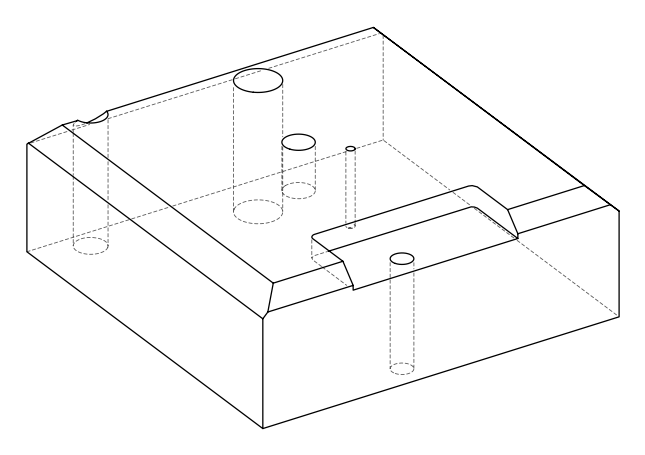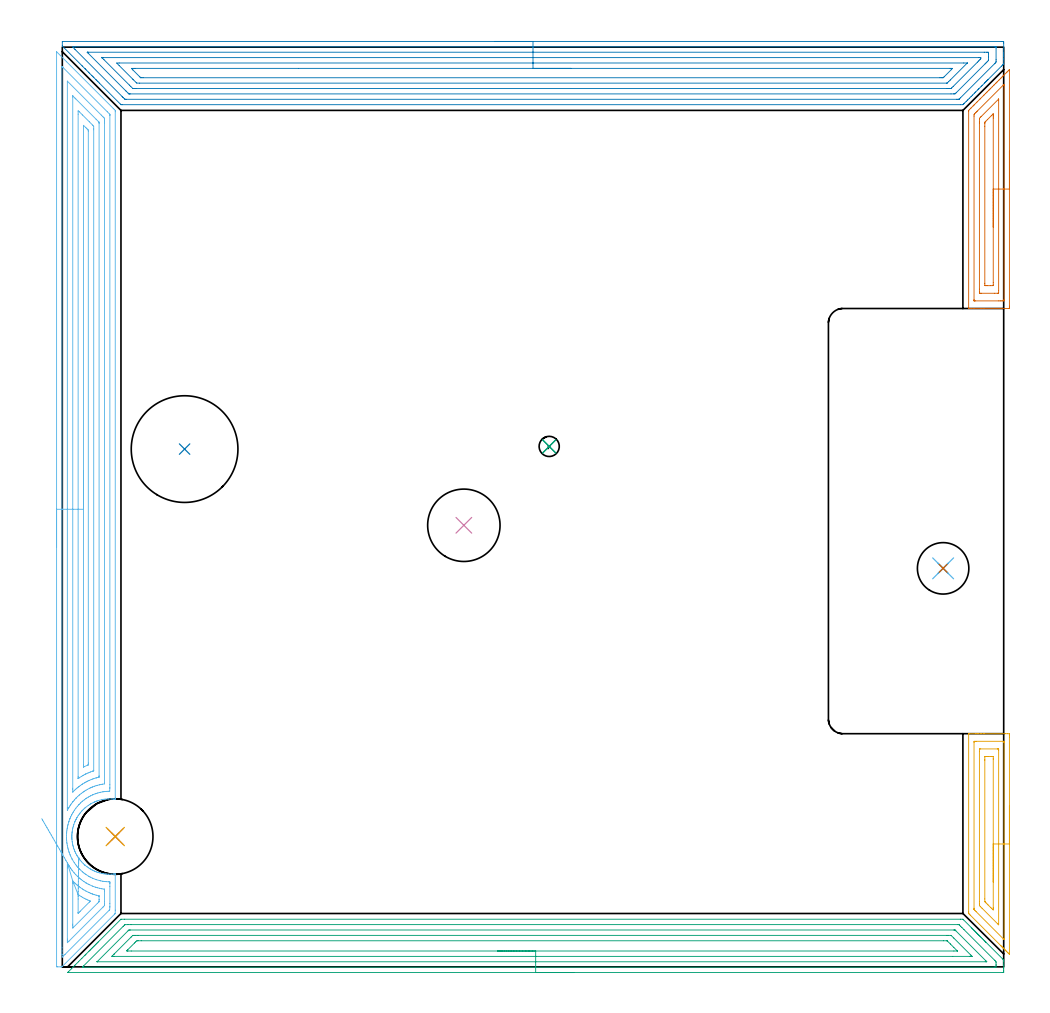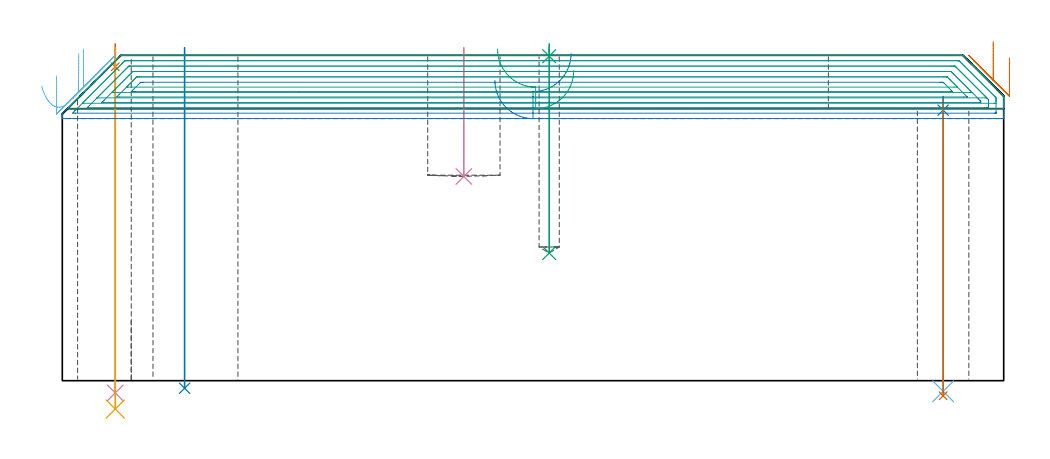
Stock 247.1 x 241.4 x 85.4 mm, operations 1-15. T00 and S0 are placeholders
(PLAN: 16 operations, 9 tool changes, 88.4 min)
(1 SPOT_DRILL | STEP1HOLE | NXT0321_9005460120000 | 0.05 min | 183 mm3)
(2 SPOT_DRILL_1 | STEP1HOLE_1 | NXT0321_9005460120000 | 0.03 min | 1469 mm3)
(3 SPOT_DRILL_2 | STEP1POCKET | NXT0321_9005460120000 | 0.03 min | 0 mm3)
(4 DRILL_THROUGH_HOLE_INTO_CENTER | STEP1HOLE | NXT0301_065 | 0.36 min | 5781 mm3)
(5 DRILL_TO_ENLARGE_THROUGH_HOLE | STEP1HOLE | UGT0301_264 | 0.38 min | 20313 mm3)
(6 DRILL_THROUGH_HOLE_INTO_CENTER_1 | STEP1HOLE_1 | NXT0301_042 | 0.31 min | 2834 mm3)
(7 DRILL_TO_ENLARGE_THROUGH_HOLE_1 | STEP1HOLE_1 | NXT0301_102 | 0.31 min | 7908 mm3)
(8 INDEXABLE_INSERT_DRILL_THROUGH_HOLE_FROM_SOLID | STEP1HOLE_2 | NXT0302_027 | 0.36 min | 52566 mm3)
(9 DRILL_BLIND_HOLE_INTO_CENTER | STEP1POCKET | UGT0301_448 | 0.22 min | 1115 mm3)
(10 INDEXABLE_INSERT_DRILL_BLIND_HOLE_FROM_SOLID | STEP1POCKET_1 | NXT0302_009 | 0.14 min | 8947 mm3)
(11 AREA_MILL | FG_CHAMFER_SURFACE | UGT0205_001 | 1.94 min | 3842 mm3)
(12 AREA_MILL_1 | FG_CHAMFER_SURFACE_1 | UGT0205_001 | 10.8 min | 27708 mm3)
(13 AREA_MILL_2 | FG_CHAMFER_SURFACE_2 | UGT0205_001 | 2.1 min | 4213 mm3)
(14 AREA_MILL_3 | FG_CHAMFER_SURFACE_3 | UGT0205_001 | 11.7 min | 32026 mm3)
(15 AREA_MILL_4 | FG_CHAMFER_SURFACE_4 | UGT0205_001 | 9.72 min | 22581 mm3)
(16 MILL_SLOT | SLOT_PARTIAL_RECTANGULAR | UGT0201_124 | Follow Part, ap 1.5, ae 75% | 49.94 min | 68092 mm3)
(TOOL NXT0321_9005460120000 | NC Spot Drill, 142deg, 12mm, Carbide, Uncoated | D12 PA142 FL30 Z2)
(TOOL NXT0301_065 | Carbide Drill 9.4mm [860.1-0940-075A1-MM 2214] | D9.4 PA140 FL98 Z2)
(TOOL UGT0301_264 | Twist Drill 19.8 mm | D19.8 PA118 FL140 Z2)
(TOOL NXT0301_042 | Carbide Drill 7.1mm [860.1-0710-057A1-MM 2214] | D7.1 PA140 FL85 Z2)
(TOOL NXT0301_102 | Carbide Drill 13.5mm [860.1-1350-108A1-MM 2214] | D13.5 PA140 FL123 Z2)
(TOOL NXT0302_027 | Index. Insert Drill 28mm [880-D2800L32-05] | D28 PA176 FL140 Z2)
(TOOL UGT0301_448 | Carbide Drill 5.3 mm | D5.3 PA118 FL52 Z2)
(TOOL NXT0302_009 | Index. Insert Drill 19mm [880-D1900L25-05] | D19 PA176 FL95 Z2)
(TOOL UGT0205_001 | Chamfer Mill 20 x 3 x 45 deg. | D20 FL50 Z2)
(TOOL UGT0201_124 | Carbide End Mill 6.0 | D6 FL15 Z4)
(OP 1 SPOT_DRILL)
G17 G21 G94 G90
T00 M6
G54
G17 G0 G90 X13.9 Y34.2 S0 M3
G43 Z95.4 H0
G94 G81 G98 Z82.4 F250. R88.4
G80
M5
M2
(OP 2 SPOT_DRILL_1)
G17 G21 G94 G90
T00 M6
G54
G17 G0 G90 X231.2 Y104.6 S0 M3
G43 Z95.4 H0
G94 G81 G98 Z71.015 F250. R74.6
G80
M5
M2
(OP 3 SPOT_DRILL_2)
G17 G21 G94 G90
T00 M6
G54
G17 G0 G90 X127.8 Y136.6 S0 M3
G43 Z95.4 H0
G94 G81 G98 Z85.172 F250. R88.4
G80
M5
M2
(OP 4 DRILL_THROUGH_HOLE_INTO_CENTER)
G17 G21 G94 G90
T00 M6
G54
G17 G0 G90 X13.9 Y34.2 S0 M3
G43 Z95.4 H1
G94 G73 G98 Z-3.211 F250. Q8.861 R87.4
G80
M5
M2
(OP 5 DRILL_TO_ENLARGE_THROUGH_HOLE)
G17 G21 G94 G90
T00 M6
G54
G17 G0 G90 X13.9 Y34.2 S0 M3
G43 Z95.4 H0
G94 G73 G98 Z-7.449 F250. Q18.57 R87.4
G80
M5
M2
(OP 6 DRILL_THROUGH_HOLE_INTO_CENTER_1)
G17 G21 G94 G90
T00 M6
G54
G17 G0 G90 X231.2 Y104.6 S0 M3
G43 Z95.4 H1
G94 G73 G98 Z-2.792 F250. Q6.763 R73.6
G80
M5
M2
(OP 7 DRILL_TO_ENLARGE_THROUGH_HOLE_1)
G17 G21 G94 G90
T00 M6
G54
G17 G0 G90 X231.2 Y104.6 S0 M3
G43 Z95.4 H1
G94 G73 G98 Z-3.957 F250. Q12.593 R73.6
G80
M5
M2
(OP 8 INDEXABLE_INSERT_DRILL_THROUGH_HOLE_FROM_SOLID)
G17 G21 G94 G90
T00 M6
G54
G17 G0 G90 X32.1 Y135.9 S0 M3
G43 Z95.4 H1
G94 G81 G98 Z-1.989 F250. R87.4
G80
M5
M2
(OP 9 DRILL_BLIND_HOLE_INTO_CENTER)
G17 G21 G94 G90
T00 M6
G54
G17 G0 G90 X127.8 Y136.6 S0 M3
G43 Z95.4 H0
G94 G81 G98 Z33.5 F250. R87.4
G80
M5
M2
(OP 10 INDEXABLE_INSERT_DRILL_BLIND_HOLE_FROM_SOLID)
G17 G21 G94 G90
T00 M6
G54
G17 G0 G90 X105.4 Y115.9 S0 M3
G43 Z95.4 H1
G94 G81 G98 Z53.6 F250. R87.4
G80
M5
M2
(OP 11 AREA_MILL)
G17 G21 G94 G90
T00 M6
G54
G17 G0 G90 X248.6 Y42.25 S1061 M3
G43 Z95.4 H0
Z84.7
G94 G1 Y42.212 Z83.828 F250.
Y42.098 Z82.964
Y41.909 Z82.112
Y41.647 Z81.28
Y41.313 Z80.474
Y40.91 Z79.7
Y40.442 Z78.964
Y39.91 Z78.272
Y39.321 Z77.629
Y38.678 Z77.04
Y37.986 Z76.509
Y37.25 Z76.04
Y36.476 Z75.637
Y35.67 Z75.303
Y34.838 Z75.041
Y33.987 Z74.852
Y33.122 Z74.738
Y32.25 Z74.7
Y3.514
X248.596 Y3.315 Z74.702
X248.554 Y3.352 Z74.744
X248.356 Y3.544 Z74.944
X248.268 Y3.632 Z75.032
X248.112 Y3.786 Z75.185
X248.059 Y3.84 Z75.24
X247.871 Y4.028 Z75.427
X247.818 Y4.081 Z75.479
X247.763 Y4.136 Z75.536
X247.578 Y4.321 Z75.721
X247.523 Y4.376 Z75.774
X247.467 Y4.432 Z75.832
X247.285 Y4.615 Z76.014
X247.228 Y4.67 Z76.069
X247.171 Y4.728 Z76.128
X246.991 Y4.908 Z76.308
X246.934 Y4.965 Z76.363
X246.875 Y5.024 Z76.424
X246.698 Y5.202 Z76.601
X246.639 Y5.26 Z76.658
X246.579 Y5.32 Z76.72
X246.404 Y5.495 Z76.895
X246.344 Y5.554 Z76.952
X238.293 Y13.606 Z85.005
X237.997 Y13.902 Z85.302
X237.923 Y13.976 Z85.376
X237.907 Y14.004 Z85.393
X237.9 Y14.409 Z85.4
Y61.104
X237.906 Y61.19 Z85.392
X238.112 Y61.2 Z85.186
X239.772 Z83.527
X240.156 Z83.141
X240.348 Z82.949
X241.04 Z82.257
X241.232 Z82.066
X241.924 Z81.369
X247.575 Z75.722
X248.112 Y61.196 Z75.184
X248.591 Y61.192 Z74.705
X248.594 Y61.143 Z74.703
X248.599 Y60.66 Z74.701
X248.6 Y60.17 Z74.7
Y32.25
X247.186 Z76.114
Y7.392
X247.184 Y7.23 Z76.116
X247.181 Y7.191 Z76.119
X247.179 Y7.184 Z76.121
X247.175 Y7.185 Z76.125
X247.135 Y7.218 Z76.165
X247.097 Y7.254 Z76.203
X239.856 Y14.494 Z83.444
X239.555 Y14.801 Z83.745
X239.354 Y15.008 Z83.946
X239.321 Y15.054 Z83.979
X239.319 Y15.076 Z83.981
X239.316 Y15.128 Z83.984
X239.314 Y15.339 Z83.986
Y15.382
X239.315 Y58.884 Z83.985
X239.32 Y59.095 Z83.98
X239.324 Y59.19 Z83.976
X239.527 Y59.194 Z83.773
X239.842 Y59.199 Z83.458
X247.084 Z76.216
X247.142 Y59.198 Z76.158
X247.166 Y59.194 Z76.134
X247.178 Y59.19 Z76.122
X247.18 Y59.179 Z76.12
X247.183 Y59.096 Z76.117
X247.186 Y58.927 Z76.114
Y58.884
Y32.25
X245.772 Z77.528
X245.771 Y11.205 Z77.529
X245.77 Y11.116 Z77.53
X245.767 Y11.062 Z77.533
X245.765 Y11.047 Z77.535
X245.756 Y11.054 Z77.544
X245.624 Y11.178 Z77.676
X245.46 Y11.34 Z77.84
X241.418 Y15.382 Z81.882
X241.04 Y15.764 Z82.26
X240.79 Y16.022 Z82.51
X240.735 Y16.087 Z82.565
X240.732 Y16.166 Z82.568
X240.73 Y16.27 Z82.57
X240.729 Y16.582 Z82.571
X240.728 Y17.157 Z82.572
X240.729 Y56.533 Z82.571
X240.734 Y57.109 Z82.566
X240.735 Y57.177 Z82.565
X240.858 Y57.191 Z82.442
X240.95 Y57.199 Z82.35
X245.46 Y57.2 Z77.84
X245.551 Y57.198 Z77.749
X245.733 Y57.191 Z77.567
X245.766 Y57.187 Z77.534
X245.768 Y57.179 Z77.532
X245.77 Y57.153 Z77.53
X245.771 Y57.109 Z77.529
X245.772 Y56.796 Z77.528
Y32.25
X244.357 Z78.943
X244.356 Y15.602 Z78.944
X244.355 Y15.382 Z78.945
X244.35 Y14.931 Z78.95
X243.872 Y15.382 Z79.428
X243.692 Y15.559 Z79.608
X242.979 Y16.27 Z80.321
X242.808 Y16.441 Z80.492
X242.451 Y16.8 Z80.849
X242.273 Y16.982 Z81.027
X242.186 Y17.075 Z81.114
X242.15 Y17.118 Z81.15
X242.149 Y17.157 Z81.151
X242.143 Y17.825 Z81.157
Y54.225
X242.144 Y54.445 Z81.156
X242.149 Y55.107 Z81.151
X242.156 Y55.19 Z81.144
X242.244 Y55.193 Z81.056
X242.432 Y55.197 Z80.868
X242.808 Y55.2 Z80.492
X242.94 Z80.36
X243.824 Z79.476
X244.12 Y55.199 Z79.18
X244.267 Y55.196 Z79.033
X244.34 Y55.191 Z78.96
X244.351 Y55.189 Z78.949
X244.353 Y55.179 Z78.947
X244.355 Y55.152 Z78.945
X244.357 Y54.665 Z78.943
Y54.445
Y32.25
Y31.378 Z78.981
Y30.514 Z79.095
Y29.662 Z79.283
Y28.83 Z79.546
Y28.024 Z79.88
Y27.25 Z80.282
Y26.514 Z80.751
Y25.822 Z81.282
Y25.179 Z81.872
Y24.59 Z82.515
Y24.059 Z83.207
Y23.59 Z83.943
Y23.187 Z84.717
Y22.853 Z85.522
Y22.591 Z86.355
Y22.402 Z87.206
Y22.288 Z88.071
Y22.25 Z88.943
G0 Z95.4
M5
M2
(OP 12 AREA_MILL_1)
G17 G21 G94 G90
T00 M6
G54
G17 G0 G90 X-1.5 Y110.1 S1061 M3
G43 Z95.4 H0
Z80.
G94 G1 Y110.138 Z79.128 F250.
Y110.252 Z78.263
Y110.441 Z77.412
Y110.703 Z76.58
Y111.037 Z75.774
Y111.44 Z75.
Y111.909 Z74.264
Y112.44 Z73.572
Y113.029 Z72.929
Y113.672 Z72.339
Y114.364 Z71.808
Y115.1 Z71.34
Y115.874 Z70.937
Y116.68 Z70.603
Y117.512 Z70.341
Y118.364 Z70.152
Y119.229 Z70.038
Y120.1 Z70.
Y240.077
X-1.499 Y240.198 Z69.999
X-1.497 Z70.001
X1.141 Y237.559 Z72.64
X13.366 Y225.334 Z84.865
X13.643 Y225.057 Z85.142
X13.905 Y224.788 Z85.395
X13.9 Y224.452 Z85.4
Y44.296
X13.895 Y43.998 Z85.391
X13.812 Z85.308
X13.506 Y44.033 Z85.003
X13.311 Y44.055 Z84.809
X13.016 Y44.073 Z84.514
X12.13 Y44.084 Z83.629
X11.244 Y44.02 Z82.743
X10.8 Y43.962 Z82.299
X10.652 Y43.933 Z82.15
X10.358 Y43.875 Z81.857
X9.472 Y43.654 Z80.971
X9.145 Y43.541 Z80.645
X9.017 Y43.497 Z80.517
X8.779 Y43.404 Z80.278
X8.587 Y43.329 Z80.084
X8.426 Y43.256 Z79.922
X8.261 Y43.183 Z79.76
X8.14 Y43.129 Z79.64
X7.701 Y42.908 Z79.199
X7.536 Y42.817 Z79.034
X7.424 Y42.755 Z78.923
X7.168 Y42.59 Z78.668
X6.814 Y42.361 Z78.314
X6.135 Y41.861 Z77.634
X5.929 Y41.687 Z77.428
X5.857 Y41.62 Z77.355
X5.755 Y41.525 Z77.25
X5.547 Y41.334 Z77.046
X5.523 Y41.311 Z77.023
X5.31 Y41.098 Z76.808
X5.178 Y40.967 Z76.677
X5.043 Y40.819 Z76.542
X4.716 Y40.427 Z76.211
X4.602 Y40.282 Z76.098
X4.435 Y40.073 Z75.935
X4.156 Y39.675 Z75.656
X3.851 Y39.178 Z75.349
X3.826 Y39.132 Z75.324
X3.725 Y38.945 Z75.221
X3.609 Y38.734 Z75.108
X3.603 Y38.721 Z75.101
X3.388 Y38.284 Z74.886
X3.286 Y38.053 Z74.781
X3.272 Y38.023 Z74.769
X3.038 Y37.39 Z74.536
X2.897 Y36.944 Z74.394
X2.778 Y36.496 Z74.275
X2.73 Y36.269 Z74.226
X2.682 Y36.05 Z74.18
X2.606 Y35.602 Z74.105
X2.58 Y35.377 Z74.078
X2.553 Y35.155 Z74.051
X2.549 Y35.105 Z74.047
X2.519 Y34.708 Z74.014
X2.512 Y34.486 Z74.002
X2.506 Y34.36 Z74.003
X2.504 Y34.149 Z74.
X2.513 Y33.912 Z74.003
X2.515 Y33.813 Z74.008
X2.526 Y33.598 Z74.025
X2.542 Y33.366 Z74.04
X2.59 Y32.919 Z74.087
X2.624 Y32.702 Z74.121
X2.658 Y32.471 Z74.158
X2.749 Y32.025 Z74.245
X2.804 Y31.81 Z74.297
X2.86 Y31.577 Z74.359
X2.925 Y31.364 Z74.42
X2.993 Y31.131 Z74.491
X3.125 Y30.751 Z74.625
X3.226 Y30.489 Z74.726
X3.271 Y30.375 Z74.77
X3.332 Y30.237 Z74.83
X3.434 Y30.027 Z74.93
X3.547 Y29.787 Z75.046
X3.78 Y29.343 Z75.279
X3.903 Y29.135 Z75.4
X3.964 Y29.029 Z75.463
X4.157 Y28.722 Z75.656
X4.348 Y28.448 Z75.845
X4.419 Y28.357 Z75.915
X4.506 Y28.243 Z76.004
X4.686 Y28.008 Z76.185
X5.043 Y27.58 Z76.542
X5.49 Y27.125 Z76.989
X5.566 Y27.054 Z77.064
X5.755 Y26.877 Z77.25
X5.881 Y26.757 Z77.379
X5.929 Y26.711 Z77.428
X5.988 Y26.66 Z77.487
X6.415 Y26.326 Z77.913
X6.497 Y26.267 Z77.992
X6.815 Y26.035 Z78.313
X7.071 Y25.865 Z78.571
X7.221 Y25.766 Z78.721
X7.373 Y25.676 Z78.873
X7.459 Y25.625 Z78.959
X7.7 Y25.491 Z79.199
X7.884 Y25.399 Z79.382
X7.981 Y25.351 Z79.477
X8.14 Y25.271 Z79.64
X8.234 Y25.229 Z79.734
X8.426 Y25.144 Z79.923
X8.587 Y25.073 Z80.085
X8.837 Y24.973 Z80.337
X9.092 Y24.872 Z80.592
X9.281 Y24.807 Z80.781
X9.472 Y24.749 Z80.972
X9.736 Y24.683 Z81.236
X10.358 Y24.525 Z81.856
X10.652 Y24.467 Z82.148
X10.801 Y24.438 Z82.298
X11.245 Y24.38 Z82.742
X11.542 Y24.359 Z83.04
X12.13 Y24.316 Z83.628
X13.015 Y24.332 Z84.515
X13.535 Y24.371 Z85.035
X13.544 Y24.372 Z85.044
X13.849 Y24.401 Z85.341
X13.897 Y24.403 Z85.389
X13.9 Y24.23 Z85.4
Y14.866
X13.893 Y13.999 Z85.393
X13.872 Y13.974 Z85.372
X13.768 Y13.868 Z85.266
X0.052 Y0.151 Z71.549
X-0.033 Y0.068 Z71.465
X-0.094 Y0.01 Z71.403
X-0.334 Y0. Z71.166
X-1.212 Z70.287
X-1.493 Y0.01 Z70.005
X-1.5 Y0.072 Z70.
Y120.1
X-0.086 Z71.414
Y236.089
X-0.079 Y236.309 Z71.421
X-0.07 Z71.43
X-0.033 Y236.276 Z71.467
X0.213 Y236.036 Z71.713
X11.808 Y224.443 Z83.308
X12.433 Y223.814 Z83.933
X12.463 Y223.78 Z83.963
X12.476 Y223.763 Z83.976
X12.48 Y223.709 Z83.98
X12.484 Y223.604 Z83.984
X12.485 Y223.551 Z83.985
X12.486 Y223.498 Z83.986
Y47.81
X12.484 Y46.971 Z83.984
X12.482 Y46.921 Z83.982
X12.433 Y46.083 Z83.933
X12.431 Y46.081 Z83.931
X12.029 Y46.079 Z83.529
X11.575 Y46.046 Z83.075
X11.542 Y46.043 Z83.042
X11.131 Y46.003 Z82.631
X10.769 Y45.962 Z82.269
X10.652 Y45.942 Z82.152
X10.026 Y45.814 Z81.526
X9.762 Y45.751 Z81.262
X9.314 Y45.636 Z80.814
X8.871 Y45.495 Z80.371
X8.644 Y45.415 Z80.144
X8.052 Y45.187 Z79.552
X8.003 Y45.165 Z79.503
X7.981 Y45.155 Z79.481
X7.405 Y44.872 Z78.905
X7.09 Y44.708 Z78.59
X6.828 Y44.558 Z78.328
X6.406 Y44.296 Z77.906
X6.282 Y44.213 Z77.782
X6.2 Y44.156 Z77.7
X5.768 Y43.836 Z77.268
X5.31 Y43.49 Z76.81
X5.262 Y43.452 Z76.762
X5.206 Y43.404 Z76.706
X4.8 Y43.022 Z76.3
X4.419 Y42.654 Z75.919
X4.349 Y42.583 Z75.849
X4.283 Y42.512 Z75.783
X3.936 Y42.104 Z75.436
X3.533 Y41.616 Z75.033
X3.529 Y41.61 Z75.029
X3.167 Y41.091 Z74.667
X2.936 Y40.728 Z74.436
X2.824 Y40.543 Z74.324
X2.638 Y40.223 Z74.138
X2.503 Y39.972 Z74.003
X2.434 Y39.836 Z73.934
X2.21 Y39.374 Z73.71
X2.023 Y38.945 Z73.523
X1.976 Y38.831 Z73.476
X1.944 Y38.748 Z73.444
X1.748 Y38.208 Z73.248
X1.71 Y38.091 Z73.21
X1.699 Y38.053 Z73.199
X1.512 Y37.397 Z73.012
X1.45 Y37.161 Z72.95
X1.344 Y36.674 Z72.844
X1.272 Y36.269 Z72.772
X1.216 Y35.911 Z72.716
X1.154 Y35.377 Z72.654
X1.132 Y35.103 Z72.632
X1.099 Y34.486 Z72.599
X1.096 Y33.833 Z72.596
X1.097 Y33.798 Z72.597
X1.102 Y33.691 Z72.602
X1.108 Y33.594 Z72.608
X1.13 Y33.321 Z72.63
X1.189 Y32.702 Z72.689
X1.241 Y32.318 Z72.741
X1.328 Y31.81 Z72.828
X1.458 Y31.208 Z72.958
X1.532 Y30.918 Z73.032
X1.748 Y30.187 Z73.248
X1.806 Y30.027 Z73.306
X2.035 Y29.422 Z73.535
X2.083 Y29.303 Z73.583
X2.159 Y29.135 Z73.659
X2.55 Y28.332 Z74.05
X2.597 Y28.243 Z74.097
X2.638 Y28.169 Z74.138
X3.136 Y27.351 Z74.636
X3.529 Y26.809 Z75.029
X3.802 Y26.459 Z75.302
X4.081 Y26.124 Z75.581
X4.419 Y25.762 Z75.919
X4.61 Y25.567 Z76.11
X5.31 Y24.917 Z76.81
X5.609 Y24.676 Z77.109
X5.949 Y24.424 Z77.449
X6.2 Y24.244 Z77.7
X6.915 Y23.784 Z78.415
X7.09 Y23.686 Z78.59
X7.304 Y23.57 Z78.804
X7.981 Y23.255 Z79.481
X8.864 Y22.892 Z80.364
X8.875 Y22.888 Z80.375
X9.762 Y22.652 Z81.262
X10.084 Y22.569 Z81.584
X10.652 Y22.459 Z82.152
X11.15 Y22.393 Z82.65
X11.542 Y22.362 Z83.042
X12.109 Y22.325 Z83.609
X12.433 Y22.314 Z83.933
X12.472 Y22.312 Z83.972
X12.48 Y22.159 Z83.98
X12.484 Y22.053 Z83.984
X12.485 Y22. Z83.985
X12.486 Y21.947 Z83.986
Y21.108
Y16.596
X12.483 Y15.757 Z83.983
X12.482 Y15.708 Z83.982
X12.433 Y14.995 Z83.933
X12.372 Y14.927 Z83.872
X12.315 Y14.866 Z83.815
X0.722 Y3.272 Z72.222
X0.342 Y2.897 Z71.842
X-0.033 Y2.529 Z71.467
X-0.081 Y3.272 Z71.419
X-0.084 Y3.323 Z71.416
X-0.085 Y4.164 Z71.415
X-0.086 Y5.003 Z71.414
Y120.1
X1.328 Z72.828
X1.329 Y232.469 Z72.829
X1.331 Z72.831
X10.25 Y223.551 Z81.75
X10.652 Y223.147 Z82.152
X10.894 Y222.9 Z82.394
X11.015 Y222.774 Z82.515
X11.065 Y222.714 Z82.565
X11.066 Y222.659 Z82.566
X11.07 Y222.241 Z82.57
X11.071 Y221.767 Z82.571
Y221.347
Y48.335
X11.069 Y48.194 Z82.569
X11.066 Y48.083 Z82.566
X11.063 Y48.021 Z82.563
X10.569 Y47.946 Z82.069
X10.12 Y47.863 Z81.62
X9.824 Y47.8 Z81.324
X9.762 Y47.785 Z81.262
X9.116 Y47.618 Z80.616
X8.871 Y47.545 Z80.371
X8.439 Y47.404 Z79.939
X7.981 Y47.231 Z79.481
X7.795 Y47.157 Z79.295
X7.363 Y46.971 Z78.863
X7.178 Y46.883 Z78.678
X7.09 Y46.839 Z78.59
X6.591 Y46.579 Z78.091
X6.2 Y46.352 Z77.7
X6.031 Y46.249 Z77.531
X5.766 Y46.079 Z77.266
X5.497 Y45.892 Z76.997
X5.31 Y45.757 Z76.81
X4.985 Y45.512 Z76.485
X4.564 Y45.187 Z76.064
X4.419 Y45.059 Z75.919
X4.023 Y44.693 Z75.523
X3.608 Y44.296 Z75.108
X3.569 Y44.255 Z75.069
X3.529 Y44.212 Z75.029
X3.152 Y43.781 Z74.652
X2.832 Y43.404 Z74.332
X2.746 Y43.296 Z74.246
X2.638 Y43.158 Z74.138
X2.366 Y42.785 Z73.866
X2.172 Y42.512 Z73.672
X2.005 Y42.255 Z73.505
X1.748 Y41.848 Z73.248
X1.663 Y41.705 Z73.163
X1.615 Y41.62 Z73.115
X1.369 Y41.18 Z72.869
X1.341 Y41.135 Z72.841
X1.336 Y41.131 Z72.836
X1.333 Y41.136 Z72.833
X1.331 Y41.146 Z72.831
X1.329 Y41.62 Z72.829
X1.328 Y41.827 Z72.828
Y120.1
X2.743 Z74.243
Y228.341
X2.745 Y228.506 Z74.245
X2.747 Y228.587 Z74.247
X2.748 Y228.591 Z74.248
X2.76 Y228.583 Z74.26
X2.793 Y228.554 Z74.293
X3.341 Y228.01 Z74.841
X3.529 Y227.823 Z75.029
X8.871 Y222.48 Z80.371
X9.582 Y221.767 Z81.082
X9.629 Y221.715 Z81.129
X9.65 Y221.688 Z81.15
X9.652 Y221.668 Z81.152
X9.655 Y221.57 Z81.155
X9.657 Y221.373 Z81.157
Y50.145
X9.655 Y49.948 Z81.155
X9.653 Y49.85 Z81.153
X9.651 Y49.807 Z81.151
X9.619 Y49.789 Z81.119
X9.07 Y49.646 Z80.57
X8.912 Y49.606 Z80.412
X8.871 Y49.594 Z80.371
X8.236 Y49.391 Z79.736
X7.981 Y49.301 Z79.481
X7.587 Y49.149 Z79.087
X7.09 Y48.943 Z78.59
X6.96 Y48.886 Z78.46
X6.677 Y48.755 Z78.177
X6.361 Y48.594 Z77.861
X6.2 Y48.507 Z77.7
X5.788 Y48.275 Z77.288
X5.31 Y47.983 Z76.81
X5.236 Y47.936 Z76.736
X5.124 Y47.863 Z76.624
X4.713 Y47.569 Z76.213
X4.419 Y47.354 Z75.919
X4.201 Y47.189 Z75.701
X3.921 Y46.971 Z75.421
X3.709 Y46.79 Z75.209
X3.529 Y46.629 Z75.029
X3.244 Y46.364 Z74.744
X2.945 Y46.079 Z74.445
X2.823 Y45.962 Z74.323
X2.788 Y45.93 Z74.288
X2.755 Y45.904 Z74.255
X2.75 Y45.903 Z74.25
X2.746 Y45.972 Z74.246
X2.744 Y46.079 Z74.244
X2.743 Y46.517 Z74.243
Y46.867
Y120.1
X4.157 Z75.657
X4.158 Y223.813 Z75.658
X4.161 Y224.443 Z75.661
X4.164 Y224.698 Z75.664
X4.419 Y224.478 Z75.919
X4.458 Y224.443 Z75.958
X5.31 Y223.592 Z76.81
X7.09 Y221.812 Z78.59
X7.981 Y220.919 Z79.481
X8.022 Y220.875 Z79.522
X8.236 Y220.62 Z79.736
X8.241 Y219.984 Z79.741
X8.242 Y219.722 Z79.742
Y51.587
X8.241 Y51.509 Z79.741
X8.238 Y51.471 Z79.738
X8.236 Y51.458 Z79.736
X8.177 Y51.43 Z79.677
X8.028 Y51.382 Z79.528
X7.981 Y51.366 Z79.481
X7.378 Y51.142 Z78.878
X7.09 Y51.027 Z78.59
X6.748 Y50.881 Z78.248
X6.2 Y50.636 Z77.7
X6.134 Y50.605 Z77.634
X6.001 Y50.538 Z77.501
X5.552 Y50.295 Z77.052
X5.31 Y50.158 Z76.81
X4.992 Y49.965 Z76.492
X4.483 Y49.646 Z75.983
X4.445 Y49.621 Z75.945
X4.277 Y49.504 Z75.777
X4.174 Y49.443 Z75.674
X4.162 Z75.662
X4.161 Y49.451 Z75.661
X4.159 Y49.515 Z75.659
X4.157 Y49.646 Z75.657
Y49.909
Y120.1
X5.571 Z77.071
X5.572 Y220.613 Z77.072
X5.573 Y220.875 Z77.073
X5.576 Z77.076
X6.2 Y220.252 Z77.7
X6.468 Y219.984 Z77.968
X6.736 Y219.708 Z78.236
X6.81 Y219.63 Z78.31
X6.822 Y219.588 Z78.322
X6.825 Y219.511 Z78.325
X6.828 Y219.354 Z78.328
X6.829 Y53.476 Z78.329
X6.827 Y53.214 Z78.327
X6.824 Y53.057 Z78.324
X6.822 Y53.024 Z78.322
X6.784 Y53.002 Z78.284
X6.704 Y52.963 Z78.204
X5.749 Y52.535 Z77.249
X5.593 Y52.467 Z77.093
X5.577 Y52.463 Z77.077
X5.575 Y52.486 Z77.075
X5.572 Y52.537 Z77.072
X5.571 Y52.6 Z77.071
Y52.952
Y120.1
Y120.972 Z77.109
Y121.837 Z77.223
Y122.688 Z77.412
Y123.52 Z77.674
Y124.326 Z78.008
Y125.1 Z78.411
Y125.836 Z78.879
Y126.528 Z79.411
Y127.171 Z80.
Y127.761 Z80.643
Y128.292 Z81.335
Y128.76 Z82.071
Y129.163 Z82.845
Y129.497 Z83.651
Y129.759 Z84.483
Y129.948 Z85.335
Y130.062 Z86.199
Y130.1 Z87.071
G0 Z95.4
X-5.385 Y38.887
Z77.299
G1 X-5.172 Y38.519 Z76.537
X-4.927 Y38.096 Z75.814
X-4.652 Y37.62 Z75.137
X-4.348 Y37.094 Z74.511
X-4.018 Y36.523 Z73.94
X-3.664 Y35.912 Z73.428
X-3.289 Y35.264 Z72.98
X-2.896 Y34.585 Z72.599
X-2.488 Y33.879 Z72.288
X-2.068 Y33.153 Z72.049
X-1.639 Y32.411 Z71.884
X-1.204 Y31.66 Z71.794
X-0.767 Y30.905 Z71.781
X-0.331 Y30.152 Z71.843
X0.1 Y29.406 Z71.981
X0.524 Y28.674 Z72.194
X0.937 Y27.961 Z72.479
X1.335 Y27.271 Z72.835
X1.748 Y26.558 Z73.248
X1.806 Y26.459 Z73.306
X1.895 Y26.312 Z73.395
X2.11 Y25.975 Z73.61
X2.257 Y25.763 Z73.757
X2.396 Y25.567 Z73.896
X2.499 Y25.428 Z73.999
X2.638 Y25.249 Z74.138
X3.102 Y24.676 Z74.602
X3.529 Y24.207 Z75.029
X3.955 Y23.784 Z75.455
X4.419 Y23.351 Z75.919
X4.66 Y23.139 Z76.16
X4.969 Y22.892 Z76.469
X5.31 Y22.643 Z76.81
X5.687 Y22.378 Z77.187
X6.2 Y22.042 Z77.7
X6.266 Y22. Z77.766
X6.796 Y21.712 Z78.296
X7.09 Y21.569 Z78.59
X7.882 Y21.207 Z79.382
X8.128 Y21.108 Z79.628
X8.672 Y20.917 Z80.172
X8.871 Y20.858 Z80.371
X9.221 Y20.758 Z80.721
X9.762 Y20.623 Z81.262
X10.38 Y20.489 Z81.88
X10.959 Y20.397 Z82.459
X11.035 Y20.382 Z82.535
X11.065 Y20.373 Z82.565
X11.066 Y20.355 Z82.566
X11.069 Y20.217 Z82.569
X11.071 Y19.797 Z82.571
Y17.121
X11.07 Y16.649 Z82.57
X11.067 Y16.233 Z82.567
X11.065 Y16.113 Z82.565
X11.054 Y16.065 Z82.554
X10.705 Y15.704 Z82.205
X1.748 Y6.747 Z73.248
X1.344 Y6.352 Z72.844
X1.338 Y6.348 Z72.838
X1.335 Y6.354 Z72.835
X1.331 Y6.365 Z72.831
X1.329 Y6.839 Z72.829
X1.328 Y7.259 Z72.828
X1.329 Y25.988 Z72.829
Y26.459
X1.331 Y26.877 Z72.831
X1.335 Y27.271 Z72.835
X2.749 Y22.508 Z74.249
X2.769 Y22.493 Z74.269
X2.822 Y22.446 Z74.322
X3.292 Y22. Z74.792
X3.529 Y21.783 Z75.029
X3.883 Y21.468 Z75.383
X4.324 Y21.108 Z75.824
X4.419 Y21.036 Z75.919
X4.699 Y20.828 Z76.199
X5.31 Y20.424 Z76.81
X5.63 Y20.217 Z77.13
X6.2 Y19.894 Z77.7
X6.84 Y19.575 Z78.34
X7.09 Y19.463 Z78.59
X7.402 Y19.325 Z78.902
X7.816 Y19.16 Z79.316
X7.981 Y19.098 Z79.481
X8.334 Y18.971 Z79.834
X8.871 Y18.821 Z80.371
X9.561 Y18.634 Z81.061
X9.617 Y18.619 Z81.117
X9.626 Y18.615 Z81.126
X9.65 Y18.6 Z81.15
X9.654 Y18.541 Z81.154
X9.655 Y18.433 Z81.155
X9.657 Y17.646 Z81.157
X9.656 Y17.541 Z81.156
X9.65 Y17.148 Z81.15
X9.646 Y17.106 Z81.146
X9.619 Y17.076 Z81.119
X9.567 Y17.019 Z81.067
X9.481 Y16.93 Z80.981
X9.201 Y16.649 Z80.701
X2.958 Y10.407 Z74.458
X2.837 Y10.288 Z74.337
X2.795 Y10.249 Z74.295
X2.757 Y10.217 Z74.257
X2.749 Y10.218 Z74.249
X2.746 Y10.299 Z74.246
X2.744 Y10.407 Z74.244
X2.743 Y10.86 Z74.243
Y11.194
Y22.
X2.745 Y22.322 Z74.245
X2.749 Y22.508 Z74.249
X4.164 Y18.943 Z75.664
X4.419 Y18.788 Z75.919
X4.983 Y18.433 Z76.483
X5.31 Y18.243 Z76.81
X5.751 Y17.991 Z77.251
X6.2 Y17.776 Z77.7
X6.699 Y17.541 Z78.199
X7.09 Y17.37 Z78.59
X7.274 Y17.289 Z78.774
X7.345 Y17.256 Z78.845
X7.296 Y17.2 Z78.796
X7.25 Y17.15 Z78.75
X7.209 Y17.108 Z78.709
X7.09 Y16.989 Z78.59
X4.693 Y14.591 Z76.193
X4.419 Y14.318 Z75.919
X4.246 Y14.148 Z75.746
X4.198 Y14.103 Z75.698
X4.17 Y14.08 Z75.67
X4.164 Y14.109 Z75.664
X4.159 Y14.148 Z75.659
X4.158 Y14.177 Z75.658
X4.157 Y14.236 Z75.657
Y17.804
X4.158 Y18.433 Z75.658
X4.16 Y18.693 Z75.66
X4.164 Y18.943 Z75.664
X4.177 Y19.814 Z75.715
X4.19 Y20.677 Z75.842
X4.203 Y21.526 Z76.044
X4.216 Y22.354 Z76.319
X4.228 Y23.154 Z76.665
X4.24 Y23.922 Z77.08
X4.251 Y24.65 Z77.56
X4.261 Y25.334 Z78.101
X4.271 Y25.968 Z78.7
X4.28 Y26.547 Z79.352
X4.288 Y27.068 Z80.053
X4.295 Y27.525 Z80.795
X4.301 Y27.916 Z81.575
X4.306 Y28.238 Z82.386
X4.31 Y28.487 Z83.222
X4.312 Y28.663 Z84.077
X4.314 Y28.763 Z84.943
Y28.788 Z85.815
G0 Z95.4
M5
M2
(OP 13 AREA_MILL_2)
G17 G21 G94 G90
T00 M6
G54
G17 G0 G90 X248.6 Y214.15 S1061 M3
G43 Z95.4 H0
Z84.7
G94 G1 Y214.112 Z83.828 F250.
Y213.998 Z82.964
Y213.809 Z82.112
Y213.547 Z81.28
Y213.213 Z80.474
Y212.81 Z79.7
Y212.342 Z78.964
Y211.81 Z78.272
Y211.221 Z77.629
Y210.578 Z77.04
Y209.886 Z76.509
Y209.15 Z76.04
Y208.376 Z75.637
Y207.57 Z75.303
Y206.738 Z75.041
Y205.887 Z74.852
Y205.022 Z74.738
Y204.15 Z74.7
Y173.392
X248.595 Y172.988 Z74.703
X248.591 Y172.81 Z74.706
X248.409 Y172.8 Z74.888
X241.924 Z81.371
X241.331 Z81.967
X241.04 Z82.257
X239.272 Z84.023
X238.69 Z84.609
X238.388 Z84.911
X238.22 Z85.079
X237.914 Y172.808 Z85.377
X237.903 Y172.809 Z85.388
X237.9 Y172.947 Z85.4
Y224.658
X237.896 Y224.787 Z85.396
X237.916 Y224.813 Z85.377
X238.116 Y225.016 Z85.184
X238.497 Y225.398 Z84.801
X239.092 Y225.992 Z84.207
X239.272 Y226.173 Z84.026
X239.388 Y226.29 Z83.909
X239.984 Y226.884 Z83.316
X240.156 Y227.057 Z83.141
X240.875 Y227.775 Z82.424
X241.04 Y227.941 Z82.257
X241.766 Y228.667 Z81.533
X241.924 Y228.825 Z81.373
X242.38 Y229.28 Z80.92
X242.658 Y229.558 Z80.641
X242.808 Y229.71 Z80.489
X243.242 Y230.142 Z80.058
X243.549 Y230.45 Z79.749
X243.692 Y230.594 Z79.604
X244.104 Y231.004 Z79.196
X244.144 Y231.044 Z79.156
X244.441 Y231.342 Z78.858
X244.576 Y231.478 Z78.72
X244.967 Y231.867 Z78.333
X245.072 Y231.972 Z78.228
X245.332 Y232.233 Z77.966
X245.46 Y232.362 Z77.836
X245.829 Y232.729 Z77.471
X245.979 Y232.879 Z77.321
X246.224 Y233.125 Z77.075
X246.344 Y233.246 Z76.952
X246.692 Y233.592 Z76.608
X246.886 Y233.786 Z76.414
X247.115 Y234.016 Z76.183
X247.228 Y234.13 Z76.068
X247.792 Y234.692 Z75.507
X248.007 Y234.908 Z75.291
X248.112 Y235.014 Z75.184
X248.304 Y235.205 Z74.995
X248.416 Y235.317 Z74.883
X248.554 Y235.447 Z74.745
X248.597 Y235.486 Z74.702
X248.6 Y235.22 Z74.7
Y204.15
X247.186 Z76.114
Y175.175
X247.184 Y174.963 Z76.116
X247.181 Y174.858 Z76.119
X247.179 Y174.814 Z76.121
X247.089 Y174.81 Z76.211
X246.715 Y174.802 Z76.585
X246.344 Y174.801 Z76.956
X245.832 Y174.8 Z77.468
X239.644 Z83.656
X239.429 Y174.804 Z83.871
X239.334 Y174.808 Z83.966
X239.321 Y174.81 Z83.979
X239.319 Y174.824 Z83.981
X239.316 Y174.867 Z83.984
X239.315 Y174.955 Z83.985
X239.314 Y175.133 Z83.986
X239.315 Y223.318 Z83.985
X239.321 Y223.737 Z83.979
X239.52 Y223.959 Z83.78
X239.761 Y224.209 Z83.539
X239.958 Y224.408 Z83.342
X240.156 Y224.606 Z83.144
X246.974 Y231.424 Z76.326
X247.062 Y231.509 Z76.238
X247.145 Y231.587 Z76.155
X247.173 Y231.612 Z76.127
X247.184 Y231.386 Z76.116
X247.185 Y231.342 Z76.115
Y231.269
X247.186 Y204.15 Z76.114
X245.772 Z77.528
X245.771 Y177.537 Z77.529
X245.767 Y176.959 Z77.533
X245.764 Y176.811 Z77.536
X245.615 Y176.803 Z77.685
X245.46 Y176.801 Z77.84
X244.733 Y176.8 Z78.567
X241.197 Z82.103
X241.04 Z82.26
X240.883 Y176.802 Z82.417
X240.778 Y176.806 Z82.522
X240.743 Y176.81 Z82.557
X240.735 Y176.82 Z82.565
X240.733 Y176.854 Z82.567
X240.73 Y176.959 Z82.57
X240.729 Y177.272 Z82.571
X240.728 Y177.85 Z82.572
X240.729 Y221.535 Z82.571
X240.73 Y221.848 Z82.57
X240.735 Y222.426 Z82.565
X240.74 Y222.729 Z82.56
X241.04 Y223.038 Z82.26
X241.178 Y223.178 Z82.122
X245.728 Y227.728 Z77.572
X245.761 Y227.757 Z77.539
X245.766 Y227.759 Z77.534
X245.768 Y227.756 Z77.532
X245.77 Y227.727 Z77.53
X245.771 Y227.627 Z77.529
X245.772 Y227.568 Z77.528
Y204.15
X244.357 Z78.943
Y179.633
X244.355 Y178.964 Z78.945
X244.353 Y178.867 Z78.947
X244.351 Y178.816 Z78.949
X244.311 Y178.81 Z78.989
X243.634 Y178.8 Z79.666
X242.75 Z80.55
X242.379 Y178.804 Z80.921
X242.194 Y178.808 Z81.106
X242.153 Y178.81 Z81.147
X242.15 Y178.839 Z81.15
X242.147 Y178.895 Z81.153
X242.143 Y179.412 Z81.157
Y220.643
X242.146 Y221.311 Z81.154
X242.15 Y221.535 Z81.15
X242.156 Y221.696 Z81.144
X242.262 Y221.807 Z81.038
X242.399 Y221.947 Z80.901
X242.808 Y222.359 Z80.492
X242.841 Y222.393 Z80.459
X243.856 Y223.407 Z79.444
X244.174 Y223.723 Z79.126
X244.232 Y223.779 Z79.068
X244.303 Y223.842 Z78.997
X244.351 Y223.88 Z78.949
X244.352 Y223.802 Z78.948
X244.356 Y223.54 Z78.944
X244.357 Y223.318 Z78.943
Y222.805
Y204.15
Y203.278 Z78.981
Y202.414 Z79.095
Y201.562 Z79.283
Y200.73 Z79.546
Y199.924 Z79.88
Y199.15 Z80.282
Y198.414 Z80.751
Y197.722 Z81.282
Y197.079 Z81.872
Y196.49 Z82.515
Y195.959 Z83.207
Y195.49 Z83.943
Y195.087 Z84.717
Y194.753 Z85.523
Y194.491 Z86.355
Y194.302 Z87.206
Y194.188 Z88.071
Y194.15 Z88.943
G0 Z95.4
M5
M2
(OP 14 AREA_MILL_3)
G17 G21 G94 G90
T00 M6
G54
G17 G0 G90 X113.55 Y242.9 S1061 M3
G43 Z95.4 H0
Z78.8
G94 G1 X113.588 Z77.929 F250.
X113.702 Z77.064
X113.891 Z76.212
X114.153 Z75.38
X114.487 Z74.574
X114.89 Z73.8
X115.358 Z73.064
X115.89 Z72.372
X116.479 Z71.729
X117.122 Z71.14
X117.814 Z70.609
X118.55 Z70.14
X119.324 Z69.737
X120.13 Z69.403
X120.962 Z69.141
X121.814 Z68.952
X122.678 Z68.838
X123.55 Z68.8
X246.473 Y242.899 Z68.801
X246.877 Y242.896 Z68.802
X247.09 Y242.892 Z68.805
X247.1 Y242.5 Z69.196
Y239.867 Z71.828
Y239.342 Z72.355
Y238.989 Z72.707
Y238.464 Z73.232
Y238.111 Z73.583
Y237.036 Z74.662
X247.097 Y237.014 Z74.684
X247.093 Y237.002 Z74.696
X247.069 Y236.968 Z74.73
X246.896 Y236.794 Z74.902
X246.771 Y236.67 Z75.028
X246.51 Y236.41 Z75.29
X242.991 Y232.89 Z78.808
X242.946 Y232.844 Z78.853
X242.897 Y232.797 Z78.902
X242.704 Y232.603 Z79.096
X242.653 Y232.552 Z79.145
X242.599 Y232.499 Z79.2
X242.416 Y232.316 Z79.383
X242.361 Y232.259 Z79.437
X242.301 Y232.201 Z79.498
X242.129 Y232.028 Z79.671
X242.068 Y231.967 Z79.73
X241.411 Y231.311 Z80.388
X241.191 Y231.089 Z80.607
X240.579 Y230.479 Z81.22
X240.513 Y230.413 Z81.286
X240.313 Y230.211 Z81.485
X239.747 Y229.647 Z82.053
X239.619 Y229.518 Z82.18
X239.435 Y229.333 Z82.363
X238.914 Y228.814 Z82.886
X238.557 Y228.456 Z83.241
X238.082 Y227.982 Z83.718
X237.679 Y227.578 Z84.119
X237.533 Y227.433 Z84.266
X237.249 Y227.149 Z84.551
X236.802 Y226.7 Z84.997
X236.639 Y226.539 Z85.16
X236.576 Y226.477 Z85.222
X236.395 Y226.301 Z85.386
X235.746 Y226.3 Z85.4
X15.824
X15.405 Y226.301 Z85.386
X15.245 Y226.454 Z85.244
X9.732 Y231.967 Z79.73
X9.366 Y232.334 Z79.366
X9.215 Y232.485 Z79.215
X8.971 Y232.728 Z78.97
X8.854 Y232.844 Z78.852
X8.287 Y233.413 Z78.287
X8.077 Y233.622 Z78.076
X7.976 Y233.722 Z77.974
X7.779 Y233.921 Z77.778
X7.7 Y233.999 Z77.7
X7.098 Y234.6 Z77.096
X6.868 Y234.832 Z76.868
X6.221 Y235.478 Z76.219
X6.036 Y235.664 Z76.036
X5.991 Y235.709 Z75.991
X5.343 Y236.356 Z75.341
X5.203 Y236.497 Z75.203
X0.003 Y241.697 Z70.002
Y241.7 Z69.999
X0. Y241.749 Z69.95
Y242.803 Z68.896
X0.01 Y242.894 Z68.805
X0.03 Y242.899 Z68.8
X123.55 Y242.9
Y241.486 Z70.214
X244.685 Y241.485 Z70.215
X244.826 Y241.484 Z70.216
X245.046 Y241.479 Z70.221
X245.091 Y241.477 Z70.223
X245.095 Y241.445 Z70.255
X245.097 Y241.411 Z70.289
X245.1 Y241.215 Z70.485
X245.099 Y238.111 Z73.589
X245.097 Y237.707 Z73.993
X245.09 Y237.471 Z74.229
X244.875 Y237.233 Z74.467
X244.784 Y237.136 Z74.564
X244.685 Y237.035 Z74.665
X235.745 Y228.095 Z83.605
X235.482 Y227.836 Z83.864
X235.389 Y227.748 Z83.952
X235.363 Y227.724 Z83.976
X235.322 Y227.721 Z83.979
X235.229 Y227.718 Z83.982
X234.851 Y227.715 Z83.985
X234.712 Y227.714 Z83.986
X16.719 Y227.715 Z83.985
X16.578 Y227.716 Z83.984
X16.486 Y227.719 Z83.981
X16.444 Y227.721 Z83.979
X16.254 Y227.905 Z83.795
X15.962 Y228.19 Z83.51
X15.825 Y228.325 Z83.375
X15.694 Y228.456 Z83.244
X3.406 Y240.744 Z70.956
X3.309 Y240.843 Z70.857
X2.7 Y241.479 Z70.221
X3.309 Y241.484 Z70.216
X3.448 Y241.485 Z70.215
X123.55 Y241.486 Z70.214
Y240.071 Z71.629
X242.003
X242.691 Y240.069 Z71.631
X242.897 Y240.065 Z71.635
X243.09 Y240.059 Z71.641
X243.095 Y239.867 Z71.833
X243.099 Y239.669 Z72.031
X243.1 Y238.989 Z72.711
Y238.79 Z72.91
X243.095 Y238.111 Z73.589
X243.094 Y237.918 Z73.782
X242.897 Y237.703 Z73.997
X242.662 Y237.464 Z74.236
X242.434 Y237.233 Z74.467
X242.221 Y237.02 Z74.68
X234.691 Y229.491 Z82.209
X234.53 Y229.333 Z82.367
X234.339 Y229.15 Z82.55
X234.159 Y229.135 Z82.565
X233.957 Y229.133 Z82.567
X233.271 Y229.129 Z82.571
X17.821
X17.613 Y229.13 Z82.57
X17.544 Y229.132 Z82.568
X17.492 Y229.135 Z82.565
X17.445 Y229.166 Z82.534
X17.273 Y229.333 Z82.367
X16.719 Y229.881 Z81.819
X6.733 Y239.867 Z71.833
X6.589 Y240.016 Z71.684
X6.553 Y240.058 Z71.642
X6.548 Y240.066 Z71.634
X6.553 Y240.067 Z71.633
X6.607 Y240.07 Z71.63
X6.676 Y240.071 Z71.629
X6.885
X123.55
Y238.657 Z73.043
X240.553
X240.901 Y238.654 Z73.046
X240.991 Y238.652 Z73.048
X241.09 Y238.647 Z73.053
Y238.547 Z73.153
X241.079 Y238.34 Z73.36
X240.982 Y238.236 Z73.464
X240.86 Y238.111 Z73.589
X240.542 Y237.791 Z73.909
X240.215 Y237.464 Z74.236
X233.84 Y231.089 Z80.611
X233.453 Y230.706 Z80.994
X233.32 Y230.577 Z81.123
X233.297 Y230.557 Z81.143
X233.27 Y230.55 Z81.15
X233.202 Y230.547 Z81.153
X233.063 Y230.544 Z81.156
X232.725 Y230.543 Z81.157
X232.169
X19.401 Y230.544 Z81.156
X19.061 Y230.545 Z81.155
X18.507 Y230.55 Z81.15
X17.962 Y231.089 Z80.611
X17.613 Y231.436 Z80.264
X10.938 Y238.111 Z73.589
X10.461 Y238.59 Z73.11
X10.41 Y238.649 Z73.051
Y238.651 Z73.049
X10.419 Y238.653 Z73.047
X10.461 Y238.655 Z73.045
X10.799 Y238.657 Z73.043
X123.55
Y237.243 Z74.457
X236.629
X237.526 Y237.24 Z74.46
X237.533 Y237.237 Z74.463
Y237.231 Z74.469
X233.063 Y232.761 Z78.939
X232.66 Y232.363 Z79.337
X232.256 Y231.967 Z79.733
X232.178 Y231.958 Z79.742
X232.169
X20.304 Y231.957 Z79.743
X19.543 Y231.967 Z79.733
X19.401 Y232.103 Z79.597
X18.654 Y232.844 Z78.856
X18.507 Y232.991 Z78.709
X14.931 Y236.569 Z75.131
X14.277 Y237.233 Z74.467
X14.921 Y237.243 Z74.457
X123.55
Y235.829 Z75.871
X233.063
X233.602 Y235.827 Z75.873
X233.632 Y235.825 Z75.875
X233.662 Y235.822 Z75.878
X233.636 Y235.793 Z75.907
X233.329 Y235.478 Z76.222
X231.574 Y233.722 Z77.978
X231.425 Y233.576 Z78.124
X231.275 Y233.433 Z78.267
X231.204 Y233.378 Z78.322
X231.141 Y233.376 Z78.324
X231.007 Y233.373 Z78.327
X230.738 Y233.372 Z78.328
X230.381 Y233.371 Z78.329
X21.189
X20.65 Y233.373 Z78.327
X20.609 Y233.375 Z78.325
X20.591 Y233.378 Z78.322
X20.527 Y233.433 Z78.267
X20.369 Y233.582 Z78.118
X20.295 Y233.653 Z78.047
X18.507 Y235.442 Z76.258
X18.472 Y235.478 Z76.222
X18.156 Y235.822 Z75.878
X18.507 Y235.825 Z75.875
X19.044 Y235.828 Z75.872
X62.03 Y235.829 Z75.871
X123.55
X124.422 Z75.909
X125.286 Z76.023
X126.138 Z76.212
X126.97 Z76.474
X127.776 Z76.808
X128.55 Z77.211
X129.286 Z77.68
X129.978 Z78.211
X130.621 Z78.8
X131.21 Z79.443
X131.742 Z80.135
X132.21 Z80.871
X132.613 Z81.645
X132.947 Z82.451
X133.209 Z83.283
X133.398 Z84.135
X133.512 Z85.
X133.55 Z85.871
G0 Z95.4
M5
M2
(OP 15 AREA_MILL_4)
G17 G21 G94 G90
T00 M6
G54
G17 G0 G90 X134.25 Y-1.5 S1061 M3
G43 Z95.4 H0
Z81.4
G94 G1 X134.212 Z80.528 F250.
X134.098 Z79.664
X133.909 Z78.812
X133.647 Z77.98
X133.313 Z77.174
X132.91 Z76.4
X132.442 Z75.664
X131.91 Z74.972
X131.321 Z74.329
X130.678 Z73.74
X129.986 Z73.209
X129.25 Z72.74
X128.476 Z72.337
X127.67 Z72.003
X126.838 Z71.741
X125.987 Z71.552
X125.122 Z71.438
X124.25 Z71.4
X1.557
X1.419 Y-1.493 Z71.406
X1.557 Y-1.344 Z71.556
X2.396 Y-0.503 Z72.394
X2.689 Y-0.211 Z72.689
X3.342 Y0.442 Z73.342
X4.234 Y1.335 Z74.234
X5.127 Y2.227 Z75.126
X5.91 Y3.011 Z75.909
X6.019 Y3.121 Z76.017
X6.203 Y3.304 Z76.202
X6.911 Y4.012 Z76.91
X7.08 Y4.182 Z77.077
X7.246 Y4.347 Z77.245
X7.357 Y4.458 Z77.356
X7.519 Y4.621 Z77.516
X7.678 Y4.779 Z77.677
X7.804 Y4.905 Z77.802
X7.958 Y5.061 Z77.956
X8.111 Y5.212 Z78.11
X8.25 Y5.351 Z78.249
X8.398 Y5.5 Z78.395
X8.543 Y5.645 Z78.542
X8.696 Y5.797 Z78.695
X8.837 Y5.939 Z78.835
X8.976 Y6.077 Z78.975
X9.142 Y6.243 Z79.141
X9.277 Y6.379 Z79.275
X9.409 Y6.51 Z79.408
X15.388 Y12.488 Z85.388
X15.404 Y12.493 Z85.393
X16.281 Y12.5 Z85.4
X235.789
X236.395 Z85.384
X236.569 Y12.332 Z85.23
X238.57 Y10.332 Z83.228
X238.668 Y10.233 Z83.132
X238.763 Y10.137 Z83.036
X238.863 Y10.039 Z82.935
X238.956 Y9.944 Z82.844
X239.061 Y9.84 Z82.739
X239.155 Y9.746 Z82.642
X239.244 Y9.656 Z82.555
X239.358 Y9.542 Z82.442
X239.448 Y9.453 Z82.35
X239.533 Y9.367 Z82.267
X239.656 Y9.245 Z82.144
X239.741 Y9.161 Z82.057
X239.821 Y9.079 Z81.978
X239.953 Y8.947 Z81.847
X240.034 Y8.868 Z81.764
X240.11 Y8.791 Z81.69
X240.25 Y8.65 Z81.549
X240.327 Y8.575 Z81.471
X240.398 Y8.502 Z81.401
X240.548 Y8.353 Z81.252
X240.62 Y8.282 Z81.178
X240.687 Y8.214 Z81.113
X240.845 Y8.055 Z80.954
X240.912 Y7.989 Z80.886
X240.975 Y7.925 Z80.824
X241.143 Y7.758 Z80.657
X241.205 Y7.696 Z80.593
X241.264 Y7.637 Z80.536
X241.44 Y7.46 Z80.359
X241.498 Y7.404 Z80.3
X241.552 Y7.348 Z80.247
X241.738 Y7.163 Z80.062
X241.791 Y7.111 Z80.008
X241.84 Y7.06 Z79.959
X242.035 Y6.865 Z79.764
X242.083 Y6.818 Z79.715
X242.129 Y6.772 Z79.671
X242.332 Y6.568 Z79.467
X242.376 Y6.525 Z79.422
X242.417 Y6.483 Z79.382
X246.794 Y2.107 Z75.005
X246.916 Y1.986 Z74.882
X247.091 Y1.809 Z74.707
X247.099 Y1.799 Z74.696
X247.1 Y1.445 Z74.345
Y0.409 Z73.308
Y-0.211 Z72.685
Y-0.52 Z72.376
Y-1.089 Z71.808
Y-1.398 Z71.499
X247.097 Y-1.491 Z71.406
X246.734 Y-1.5 Z71.4
X124.25
Y-0.086 Z72.814
X5.573 Y-0.085 Z72.815
X5.445 Y-0.084 Z72.816
X5.328 Y-0.081 Z72.819
X5.284 Y-0.079 Z72.821
X5.289 Y-0.071 Z72.829
X5.356 Y0.003 Z72.903
X5.43 Y0.08 Z72.98
X5.573 Y0.223 Z73.123
X15.979 Y10.629 Z83.529
X16.281 Y10.927 Z83.827
X16.428 Y11.066 Z83.966
X17.173 Y11.082 Z83.982
X17.301 Y11.084 Z83.984
X18.065 Y11.085 Z83.985
X18.192 Y11.086 Z83.986
X235.024 Y11.085 Z83.985
X235.215 Y11.084 Z83.984
X235.31 Y11.081 Z83.981
X235.353 Y11.079 Z83.979
X235.441 Y10.997 Z83.897
X235.789 Y10.659 Z83.559
X236.118 Y10.332 Z83.232
X236.681 Y9.769 Z82.669
X244.712 Y1.737 Z74.637
X244.899 Y1.547 Z74.447
X245.08 Y1.358 Z74.258
X245.092 Y1.172 Z74.072
X245.096 Y0.668 Z73.568
X245.095 Y0.29 Z73.19
X245.085 Y-0.079 Z72.821
X244.712 Y-0.084 Z72.816
X244.584 Y-0.085 Z72.815
X124.25 Y-0.086 Z72.814
Y1.328 Z74.228
X9.152 Y1.329 Z74.229
X9.142 Y1.33 Z74.23
X9.139 Y1.332 Z74.232
Y1.337 Z74.237
X9.142 Y1.343 Z74.243
X17.254 Y9.453 Z82.353
X17.42 Y9.61 Z82.51
X17.48 Y9.664 Z82.564
X17.623 Y9.668 Z82.568
X17.845 Y9.671 Z82.571
X234.004
X234.226 Y9.67 Z82.57
X234.288 Y9.668 Z82.568
X234.323 Y9.664 Z82.564
X234.34 Y9.652 Z82.552
X234.411 Y9.587 Z82.487
X234.547 Y9.453 Z82.353
X242.454 Y1.547 Z74.447
X242.589 Y1.409 Z74.309
X242.635 Y1.358 Z74.258
X242.652 Y1.338 Z74.238
X242.624 Y1.335 Z74.235
X242.478 Y1.331 Z74.231
X242.256 Y1.329 Z74.229
X124.25 Y1.328 Z74.228
Y2.743 Z75.643
X13.604
X13.279 Y2.744 Z75.644
X13.117 Y2.747 Z75.647
X13.016 Y2.75 Z75.65
X13.082 Y2.825 Z75.725
X13.137 Y2.884 Z75.784
X13.552 Y3.304 Z76.204
X13.604 Y3.355 Z76.255
X18.065 Y7.817 Z80.717
X18.449 Y8.197 Z81.097
X18.485 Y8.23 Z81.13
X18.505 Y8.245 Z81.145
X18.532 Y8.25 Z81.15
X18.673 Y8.253 Z81.153
X18.957 Y8.256 Z81.156
X19.28 Y8.257 Z81.157
X19.85
X232.22
X232.544 Y8.255 Z81.155
X233.112 Y8.25 Z81.15
X233.295 Y8.245 Z81.145
X234.004 Y7.547 Z80.447
X238.466 Y3.085 Z75.985
X238.656 Y2.891 Z75.791
X238.747 Y2.796 Z75.696
X238.785 Y2.754 Z75.654
X238.775 Y2.75 Z75.65
X238.466 Y2.746 Z75.646
X238.142 Y2.744 Z75.644
X233.72 Y2.743 Z75.643
X124.25
Y4.157 Z77.057
X18.091
X17.197 Y4.158 Z77.058
X17.173 Y4.159 Z77.059
X16.892 Y4.182 Z77.082
X17.028 Y4.325 Z77.225
X17.173 Y4.474 Z77.374
X18.957 Y6.259 Z79.159
X19.241 Y6.538 Z79.438
X19.528 Y6.818 Z79.718
X19.826 Y6.841 Z79.741
X19.85 Y6.842 Z79.742
X20.717 Y6.843 Z79.743
X231.302
X232.195 Y6.842 Z79.742
X232.22 Y6.84 Z79.74
X232.241 Y6.836 Z79.736
X232.272 Y6.818 Z79.718
X233.112 Y5.99 Z78.89
X233.163 Y5.939 Z78.839
X234.004 Y5.098 Z77.998
X234.897 Y4.205 Z77.105
X234.915 Y4.182 Z77.082
X234.926 Y4.163 Z77.063
X234.918 Y4.161 Z77.061
X234.897 Y4.159 Z77.059
X234.03 Y4.157 Z77.057
X124.25
X123.378 Z77.095
X122.514 Z77.209
X121.662 Z77.398
X120.83 Z77.66
X120.024 Z77.994
X119.25 Z78.397
X118.514 Z78.865
X117.822 Z79.396
X117.179 Z79.986
X116.59 Z80.629
X116.059 Z81.321
X115.59 Z82.057
X115.187 Z82.831
X114.853 Z83.637
X114.591 Z84.469
X114.402 Z85.32
X114.288 Z86.185
X114.25 Z87.057
G0 Z95.4
M5
M2
